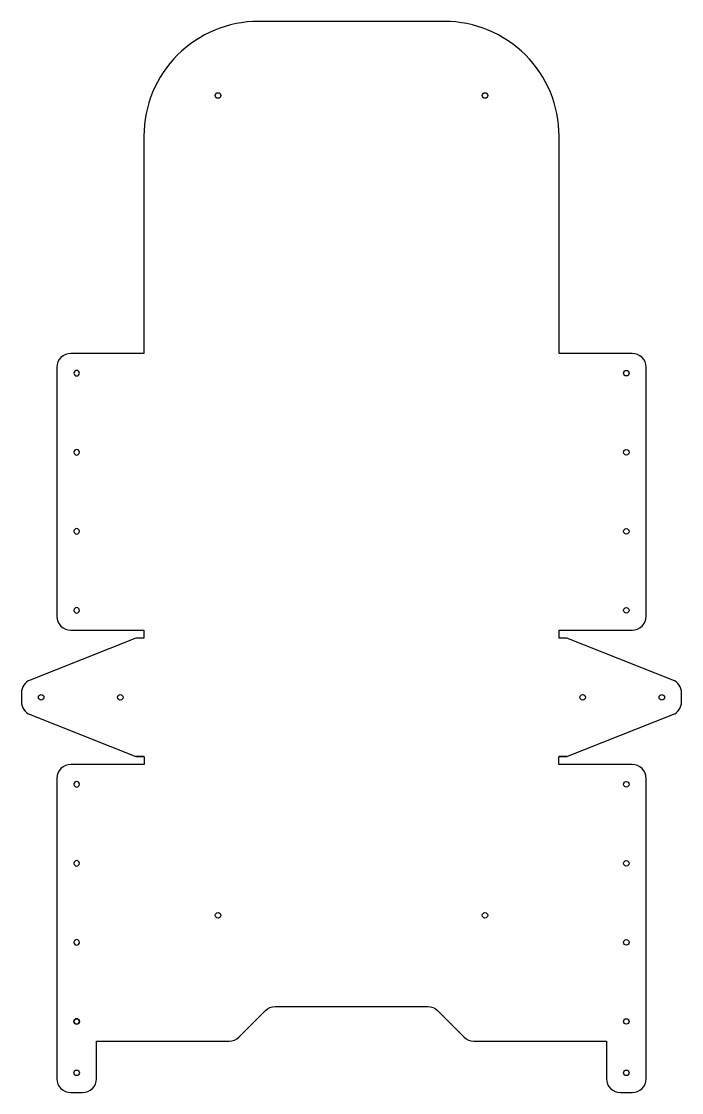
# Model space of a CAD drawing. Header units: millimetres. Extents: x 2808 to 3142, y 1398 to 1940.
import ezdxf

# ---------------------------------------------------------------- set-up
doc = ezdxf.new("R2010")
doc.units = ezdxf.units.MM

# ---------------------------------------------------------------- blocks, each defined once
blk = doc.blocks.new('*U19')
blk.add_circle((0, 0), 1.4)
blk = doc.blocks.new('*U21')
at = {"color": 0, "linetype": 'ByBlock', "lineweight": -2, "transparency": 16777216, "rotation": 270}
for p in [(2784.72, 2275.62), (2784.72, 2235.62), (2784.72, 2195.62), (2784.72, 2155.62)]:
    blk.add_blockref('*U19', p, dxfattribs=at)
blk = doc.blocks.new('*U24')
blk.add_circle((0, 0), 1.4)
blk = doc.blocks.new('*U25')
at = {"color": 0, "linetype": 'ByBlock', "lineweight": -2, "transparency": 16777216, "rotation": 270}
for p in [(2784.72, 2275.62), (2784.72, 2235.62), (2784.72, 2195.62), (2784.72, 2155.62)]:
    blk.add_blockref('*U24', p, dxfattribs=at)
blk = doc.blocks.new('*U40')
blk.add_circle((0, 0), 1.4)
blk = doc.blocks.new('*U42')
at = {"color": 0, "linetype": 'ByBlock', "lineweight": -2, "transparency": 16777216, "rotation": 270}
for p in [(2784.72, 2275.62), (2784.72, 2235.62), (2784.72, 2195.62), (2784.72, 2155.62)]:
    blk.add_blockref('*U40', p, dxfattribs=at)
blk = doc.blocks.new('*U43')
blk.add_circle((0, 0), 1.4)
blk = doc.blocks.new('*U44')
at = {"color": 0, "linetype": 'ByBlock', "lineweight": -2, "transparency": 16777216, "rotation": 270}
for p in [(2784.72, 2275.62), (2784.72, 2235.62), (2784.72, 2195.62), (2784.72, 2155.62)]:
    blk.add_blockref('*U43', p, dxfattribs=at)

msp = doc.modelspace()

# ---------------------------------------------------------------- linework, layer by layer
for points in [[(3083.87, 1568.1), (3079.87, 1568.1), (3083.87, 1568.1), (3137.4, 1589.35, 0.307411), (3141.82, 1595.85), (3141.82, 1600.35, 0.307411), (3137.4, 1606.86), (3083.87, 1628.1), (3079.87, 1628.1), (3079.87, 1632.1), (3116.87, 1632.1, 0.414214), (3123.87, 1639.1), (3123.87, 1765.1, 0.414214), (3116.87, 1772.1), (3079.87, 1772.1), (3079.87, 1882.1, 0.414214), (3021.87, 1940.1), (2927.87, 1940.1, 0.414214), (2869.87, 1882.1), (2869.87, 1772.1), (2832.87, 1772.1, 0.414214), (2825.87, 1765.1), (2825.87, 1639.1, 0.414214), (2832.87, 1632.1), (2869.87, 1632.1), (2869.87, 1628.1), (2865.87, 1628.1), (2812.34, 1606.86, 0.307411), (2807.92, 1600.35), (2807.92, 1595.85, 0.307411), (2812.34, 1589.35), (2865.87, 1568.1), (2869.87, 1568.1), (2865.87, 1568.1)], [(2869.93, 1568.1), (2869.93, 1564.1), (2832.87, 1564.1, 0.414214), (2825.87, 1557.1), (2825.87, 1405.1, 0.414214), (2832.87, 1398.1), (2838.87, 1398.1, 0.414214), (2845.87, 1405.1), (2845.87, 1424.1), (2912.97, 1424.1, 0.198912), (2917.92, 1426.15), (2931.32, 1439.55, -0.198912), (2936.27, 1441.6), (3013.47, 1441.6, -0.198912), (3018.42, 1439.55), (3031.82, 1426.15, 0.198912), (3036.77, 1424.1), (3103.87, 1424.1), (3103.87, 1405.1, 0.414214), (3110.87, 1398.1), (3116.87, 1398.1, 0.414214), (3123.87, 1405.1), (3123.87, 1557.1, 0.414214), (3116.87, 1564.1), (3079.81, 1564.1), (3079.82, 1568.1)]]:
    msp.add_lwpolyline(points, format="xyb")
for centre in [(2907.37, 1902.61), (3042.38, 1902.61), (2817.92, 1598.1), (2857.92, 1598.1), (3091.82, 1598.1), (3131.82, 1598.1), (2907.37, 1487.8), (3042.38, 1487.8), (2835.87, 1434.1), (3113.87, 1434.1), (2835.87, 1408.1), (3113.87, 1408.1)]:
    msp.add_circle(centre, 1.4)

# ---------------------------------------------------------------- block references
at = {"xscale": -1, "rotation": 180}
for name, p in [('*U25', (51.15, 3917.72)), ('*U21', (51.15, 3709.72))]:
    msp.add_blockref(name, p, dxfattribs=at)
at = {"rotation": 180}
for name, p in [('*U44', (5898.59, 3917.72)), ('*U42', (5898.59, 3709.72))]:
    msp.add_blockref(name, p, dxfattribs=at)

doc.saveas('drawing.dxf')
